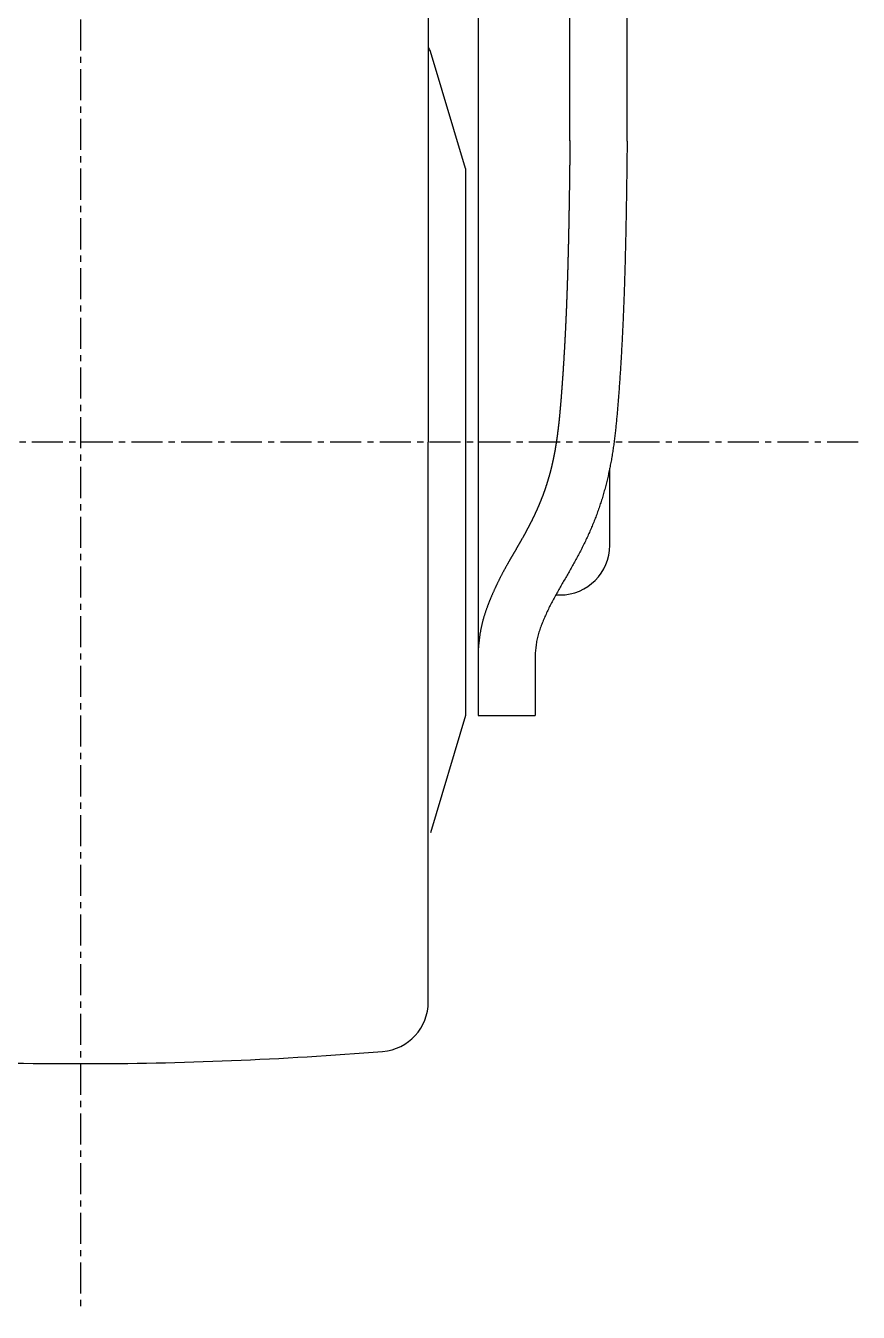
# Model space of a CAD drawing. Extents: x 111 to 380, y 149 to 360.
# Drawn here: x 207.9 to 241.4, y 271.7 to 323.5 of the extents above; entities that cross this region are included whole.
import ezdxf

# ---------------------------------------------------------------- set-up
doc = ezdxf.new("R2010")
doc.units = 0
doc.linetypes.add('CENTER', pattern=[2, 1.25, -0.25, 0.25, -0.25])
doc.layers.get('0').update_dxf_attribs({"linetype": 'CONTINUOUS'})
doc.layers.add('CENTER', color=1, linetype='CENTER')

msp = doc.modelspace()

# ---------------------------------------------------------------- linework, layer by layer
at = {"color": 7, "linetype": 'CONTINUOUS'}
for p, q in [((226.116, 346.438), (226.116, 295.738)), ((229.816, 318.858), (229.816, 346.438)), ((232.116, 318.844), (232.116, 346.438)), ((224.116, 329.25), (224.116, 306.738)), ((225.616, 317.738), (224.202, 322.453)), ((225.616, 317.738), (225.616, 295.738)), ((224.116, 284.225), (224.116, 306.738)), ((231.416, 302.588), (231.416, 305.691)), ((229.241, 300.588), (229.416, 300.588)), ((228.416, 298.219), (228.416, 295.738)), ((225.616, 295.738), (224.202, 291.023)), ((226.116, 295.738), (228.416, 295.738))]:
    msp.add_line(p, q, dxfattribs=at)
at = {"color": 7}
for points in [[(229.816, 318.872, 0), (229.816, 318.856, 0), (229.816, 318.839, 0), (229.816, 318.822, 0), (229.815, 318.806, 0), (229.815, 318.789, 0), (229.815, 318.773, 0), (229.815, 318.756, 0), (229.815, 318.739, 0), (229.814, 318.723, 0), (229.814, 318.706, 0), (229.814, 318.689, 0), (229.814, 318.673, 0), (229.814, 318.656, 0), (229.813, 318.639, 0), (229.813, 318.623, 0), (229.813, 318.606, 0), (229.813, 318.59, 0), (229.813, 318.573, 0), (229.812, 318.556, 0), (229.812, 318.54, 0), (229.812, 318.523, 0), (229.812, 318.506, 0), (229.812, 318.49, 0), (229.811, 318.473, 0), (229.811, 318.457, 0), (229.811, 318.44, 0), (229.811, 318.423, 0), (229.811, 318.407, 0), (229.81, 318.39, 0), (229.81, 318.373, 0), (229.81, 318.357, 0), (229.81, 318.34, 0), (229.809, 318.324, 0), (229.809, 318.307, 0), (229.809, 318.29, 0), (229.809, 318.274, 0), (229.809, 318.257, 0), (229.808, 318.241, 0), (229.808, 318.224, 0), (229.808, 318.207, 0), (229.808, 318.191, 0), (229.808, 318.174, 0), (229.807, 318.158, 0), (229.807, 318.141, 0), (229.807, 318.124, 0), (229.807, 318.108, 0), (229.806, 318.091, 0), (229.806, 318.074, 0), (229.806, 318.058, 0), (229.806, 318.041, 0), (229.806, 318.025, 0), (229.805, 318.008, 0), (229.805, 317.991, 0), (229.805, 317.975, 0), (229.805, 317.958, 0), (229.805, 317.942, 0), (229.804, 317.925, 0), (229.804, 317.908, 0), (229.804, 317.892, 0), (229.804, 317.875, 0), (229.803, 317.859, 0), (229.803, 317.842, 0), (229.803, 317.826, 0), (229.803, 317.809, 0), (229.803, 317.792, 0), (229.802, 317.776, 0), (229.802, 317.759, 0), (229.802, 317.743, 0), (229.802, 317.726, 0), (229.802, 317.709, 0), (229.801, 317.693, 0), (229.801, 317.676, 0), (229.801, 317.66, 0), (229.801, 317.643, 0), (229.8, 317.626, 0), (229.8, 317.61, 0), (229.8, 317.593, 0), (229.8, 317.577, 0), (229.8, 317.56, 0), (229.799, 317.544, 0), (229.799, 317.527, 0), (229.799, 317.51, 0), (229.799, 317.494, 0), (229.798, 317.477, 0), (229.798, 317.461, 0), (229.798, 317.444, 0), (229.798, 317.428, 0), (229.797, 317.411, 0), (229.797, 317.394, 0), (229.797, 317.378, 0), (229.797, 317.361, 0), (229.797, 317.345, 0), (229.796, 317.328, 0), (229.796, 317.312, 0), (229.796, 317.295, 0), (229.796, 317.278, 0), (229.795, 317.262, 0), (229.795, 317.245, 0), (229.795, 317.229, 0), (229.795, 317.212, 0), (229.794, 317.196, 0), (229.794, 317.179, 0), (229.794, 317.162, 0), (229.794, 317.146, 0), (229.794, 317.129, 0), (229.793, 317.113, 0), (229.793, 317.096, 0), (229.793, 317.08, 0), (229.793, 317.063, 0), (229.792, 317.047, 0), (229.792, 317.03, 0), (229.792, 317.013, 0), (229.792, 316.997, 0), (229.791, 316.98, 0), (229.791, 316.964, 0), (229.791, 316.947, 0), (229.791, 316.931, 0), (229.79, 316.914, 0), (229.79, 316.898, 0), (229.79, 316.881, 0), (229.79, 316.865, 0), (229.789, 316.848, 0), (229.789, 316.831, 0), (229.789, 316.815, 0), (229.789, 316.798, 0), (229.788, 316.782, 0), (229.788, 316.765, 0), (229.788, 316.749, 0), (229.788, 316.732, 0), (229.787, 316.716, 0), (229.787, 316.699, 0), (229.787, 316.683, 0), (229.787, 316.666, 0), (229.786, 316.649, 0), (229.786, 316.633, 0), (229.786, 316.616, 0), (229.786, 316.6, 0), (229.785, 316.583, 0), (229.785, 316.567, 0), (229.785, 316.55, 0), (229.785, 316.534, 0), (229.784, 316.517, 0), (229.784, 316.501, 0), (229.784, 316.484, 0), (229.784, 316.468, 0), (229.783, 316.451, 0), (229.783, 316.435, 0), (229.783, 316.418, 0), (229.782, 316.402, 0), (229.782, 316.385, 0), (229.782, 316.368, 0), (229.782, 316.352, 0), (229.781, 316.335, 0), (229.781, 316.319, 0), (229.781, 316.302, 0), (229.781, 316.286, 0), (229.78, 316.269, 0), (229.78, 316.253, 0), (229.78, 316.236, 0), (229.779, 316.22, 0), (229.779, 316.203, 0), (229.779, 316.187, 0), (229.779, 316.17, 0), (229.778, 316.154, 0), (229.778, 316.137, 0), (229.778, 316.121, 0), (229.778, 316.104, 0), (229.777, 316.088, 0), (229.777, 316.071, 0), (229.777, 316.055, 0), (229.776, 316.038, 0), (229.776, 316.022, 0), (229.776, 316.005, 0), (229.776, 315.989, 0), (229.775, 315.972, 0), (229.775, 315.956, 0), (229.775, 315.939, 0), (229.774, 315.923, 0), (229.774, 315.906, 0), (229.774, 315.89, 0), (229.773, 315.873, 0), (229.773, 315.857, 0), (229.773, 315.84, 0), (229.773, 315.824, 0), (229.772, 315.807, 0), (229.772, 315.791, 0), (229.772, 315.774, 0), (229.771, 315.758, 0), (229.771, 315.741, 0), (229.771, 315.725, 0), (229.77, 315.708, 0), (229.77, 315.692, 0), (229.77, 315.675, 0), (229.77, 315.659, 0), (229.769, 315.642, 0), (229.769, 315.626, 0), (229.769, 315.609, 0), (229.768, 315.593, 0), (229.768, 315.576, 0), (229.768, 315.56, 0), (229.767, 315.543, 0), (229.767, 315.527, 0), (229.767, 315.51, 0), (229.766, 315.494, 0), (229.766, 315.477, 0), (229.766, 315.461, 0), (229.765, 315.444, 0), (229.765, 315.428, 0), (229.765, 315.412, 0), (229.764, 315.395, 0), (229.764, 315.379, 0), (229.764, 315.362, 0), (229.763, 315.346, 0), (229.763, 315.329, 0), (229.763, 315.313, 0), (229.762, 315.296, 0), (229.762, 315.28, 0), (229.762, 315.263, 0), (229.761, 315.247, 0), (229.761, 315.23, 0), (229.761, 315.214, 0), (229.76, 315.197, 0), (229.76, 315.181, 0), (229.76, 315.164, 0), (229.759, 315.148, 0), (229.759, 315.132, 0), (229.759, 315.115, 0), (229.758, 315.099, 0), (229.758, 315.082, 0), (229.758, 315.066, 0), (229.757, 315.049, 0), (229.757, 315.033, 0), (229.757, 315.016, 0), (229.756, 315, 0), (229.756, 314.983, 0), (229.756, 314.967, 0), (229.755, 314.951, 0), (229.755, 314.934, 0), (229.754, 314.918, 0), (229.754, 314.901, 0), (229.754, 314.885, 0), (229.753, 314.868, 0), (229.753, 314.852, 0), (229.753, 314.835, 0), (229.752, 314.819, 0), (229.752, 314.802, 0), (229.751, 314.786, 0), (229.751, 314.77, 0), (229.751, 314.753, 0), (229.75, 314.737, 0), (229.75, 314.72, 0), (229.75, 314.704, 0), (229.749, 314.687, 0), (229.749, 314.671, 0), (229.748, 314.654, 0), (229.748, 314.638, 0), (229.748, 314.622, 0), (229.747, 314.605, 0), (229.747, 314.589, 0), (229.747, 314.572, 0), (229.746, 314.556, 0), (229.746, 314.539, 0), (229.745, 314.523, 0), (229.745, 314.507, 0), (229.745, 314.49, 0), (229.744, 314.474, 0), (229.744, 314.457, 0), (229.743, 314.441, 0), (229.743, 314.424, 0), (229.743, 314.408, 0), (229.742, 314.392, 0), (229.742, 314.375, 0), (229.741, 314.359, 0), (229.741, 314.342, 0), (229.74, 314.326, 0), (229.74, 314.309, 0), (229.74, 314.293, 0), (229.739, 314.277, 0), (229.739, 314.26, 0), (229.738, 314.244, 0), (229.738, 314.227, 0), (229.738, 314.211, 0), (229.737, 314.194, 0), (229.737, 314.178, 0), (229.736, 314.162, 0), (229.736, 314.145, 0), (229.735, 314.129, 0), (229.735, 314.112, 0), (229.735, 314.096, 0), (229.734, 314.08, 0), (229.734, 314.063, 0), (229.733, 314.047, 0), (229.733, 314.03, 0), (229.732, 314.014, 0), (229.732, 313.998, 0), (229.731, 313.981, 0), (229.731, 313.965, 0), (229.731, 313.948, 0), (229.73, 313.932, 0), (229.73, 313.916, 0), (229.729, 313.899, 0), (229.729, 313.883, 0), (229.728, 313.866, 0), (229.728, 313.85, 0), (229.727, 313.834, 0), (229.727, 313.817, 0), (229.726, 313.801, 0), (229.726, 313.784, 0), (229.726, 313.768, 0), (229.725, 313.752, 0), (229.725, 313.735, 0), (229.724, 313.719, 0), (229.724, 313.702, 0), (229.723, 313.686, 0), (229.723, 313.67, 0), (229.722, 313.653, 0), (229.722, 313.637, 0), (229.721, 313.62, 0), (229.721, 313.604, 0), (229.72, 313.588, 0), (229.72, 313.571, 0), (229.719, 313.555, 0), (229.719, 313.538, 0), (229.718, 313.522, 0), (229.718, 313.506, 0), (229.717, 313.489, 0), (229.717, 313.473, 0), (229.716, 313.457, 0), (229.716, 313.44, 0), (229.715, 313.424, 0), (229.715, 313.407, 0), (229.714, 313.391, 0), (229.714, 313.375, 0), (229.713, 313.358, 0), (229.713, 313.342, 0), (229.712, 313.326, 0), (229.712, 313.309, 0), (229.711, 313.293, 0), (229.711, 313.276, 0), (229.71, 313.26, 0), (229.71, 313.244, 0), (229.709, 313.227, 0), (229.709, 313.211, 0), (229.708, 313.195, 0), (229.708, 313.178, 0), (229.707, 313.162, 0), (229.706, 313.145, 0), (229.706, 313.129, 0), (229.705, 313.113, 0), (229.705, 313.096, 0), (229.704, 313.08, 0), (229.704, 313.064, 0), (229.703, 313.047, 0), (229.703, 313.031, 0), (229.702, 313.015, 0), (229.702, 312.998, 0), (229.701, 312.982, 0), (229.7, 312.966, 0), (229.7, 312.949, 0), (229.699, 312.933, 0), (229.699, 312.916, 0), (229.698, 312.9, 0), (229.698, 312.884, 0), (229.697, 312.867, 0), (229.697, 312.851, 0), (229.696, 312.835, 0), (229.695, 312.818, 0), (229.695, 312.802, 0), (229.694, 312.786, 0), (229.694, 312.769, 0), (229.693, 312.753, 0), (229.692, 312.737, 0), (229.692, 312.72, 0), (229.691, 312.704, 0), (229.691, 312.688, 0), (229.69, 312.671, 0), (229.69, 312.655, 0), (229.689, 312.639, 0), (229.688, 312.622, 0), (229.688, 312.606, 0), (229.687, 312.59, 0), (229.687, 312.573, 0), (229.686, 312.557, 0), (229.685, 312.541, 0), (229.685, 312.524, 0), (229.684, 312.508, 0), (229.683, 312.492, 0), (229.683, 312.475, 0), (229.682, 312.459, 0), (229.682, 312.443, 0), (229.681, 312.426, 0), (229.68, 312.41, 0), (229.68, 312.394, 0), (229.679, 312.377, 0), (229.679, 312.361, 0), (229.678, 312.345, 0), (229.677, 312.328, 0), (229.677, 312.312, 0), (229.676, 312.296, 0), (229.675, 312.279, 0), (229.675, 312.263, 0), (229.674, 312.247, 0), (229.673, 312.23, 0), (229.673, 312.214, 0), (229.672, 312.198, 0), (229.671, 312.181, 0), (229.671, 312.165, 0), (229.67, 312.149, 0), (229.669, 312.132, 0), (229.669, 312.116, 0), (229.668, 312.1, 0), (229.667, 312.084, 0), (229.667, 312.067, 0), (229.666, 312.051, 0), (229.665, 312.035, 0), (229.665, 312.018, 0), (229.664, 312.002, 0), (229.663, 311.986, 0), (229.663, 311.969, 0), (229.662, 311.953, 0), (229.661, 311.937, 0), (229.661, 311.92, 0), (229.66, 311.904, 0), (229.659, 311.888, 0), (229.659, 311.872, 0), (229.658, 311.855, 0), (229.657, 311.839, 0), (229.656, 311.823, 0), (229.656, 311.806, 0), (229.655, 311.79, 0), (229.654, 311.774, 0), (229.654, 311.757, 0), (229.653, 311.741, 0), (229.652, 311.725, 0), (229.651, 311.709, 0), (229.651, 311.692, 0), (229.65, 311.676, 0), (229.649, 311.66, 0), (229.649, 311.643, 0), (229.648, 311.627, 0), (229.647, 311.611, 0), (229.646, 311.595, 0), (229.646, 311.578, 0), (229.645, 311.562, 0), (229.644, 311.546, 0), (229.643, 311.529, 0), (229.643, 311.513, 0), (229.642, 311.497, 0), (229.641, 311.481, 0), (229.64, 311.464, 0), (229.64, 311.448, 0), (229.639, 311.432, 0), (229.638, 311.415, 0), (229.637, 311.399, 0), (229.637, 311.383, 0), (229.636, 311.367, 0), (229.635, 311.35, 0), (229.634, 311.334, 0), (229.633, 311.318, 0), (229.633, 311.302, 0), (229.632, 311.285, 0), (229.631, 311.269, 0), (229.63, 311.253, 0), (229.63, 311.236, 0), (229.629, 311.22, 0), (229.628, 311.204, 0), (229.627, 311.188, 0), (229.626, 311.171, 0), (229.626, 311.155, 0), (229.625, 311.139, 0), (229.624, 311.123, 0), (229.623, 311.106, 0), (229.622, 311.09, 0), (229.621, 311.074, 0), (229.621, 311.058, 0), (229.62, 311.041, 0), (229.619, 311.025, 0), (229.618, 311.009, 0), (229.617, 310.993, 0), (229.617, 310.976, 0), (229.616, 310.96, 0), (229.615, 310.944, 0), (229.614, 310.928, 0), (229.613, 310.911, 0), (229.612, 310.895, 0), (229.611, 310.879, 0), (229.611, 310.863, 0), (229.61, 310.846, 0), (229.609, 310.83, 0), (229.608, 310.814, 0), (229.607, 310.798, 0), (229.606, 310.781, 0), (229.605, 310.765, 0), (229.605, 310.749, 0), (229.604, 310.733, 0), (229.603, 310.716, 0), (229.602, 310.7, 0), (229.601, 310.684, 0), (229.6, 310.668, 0), (229.599, 310.651, 0), (229.598, 310.635, 0), (229.598, 310.619, 0), (229.597, 310.603, 0), (229.596, 310.586, 0), (229.595, 310.57, 0), (229.594, 310.554, 0), (229.593, 310.538, 0), (229.592, 310.522, 0), (229.591, 310.505, 0), (229.59, 310.489, 0), (229.589, 310.473, 0), (229.589, 310.457, 0), (229.588, 310.44, 0), (229.587, 310.424, 0), (229.586, 310.408, 0), (229.585, 310.392, 0), (229.584, 310.375, 0), (229.583, 310.359, 0), (229.582, 310.343, 0), (229.581, 310.327, 0), (229.58, 310.311, 0), (229.579, 310.294, 0), (229.578, 310.278, 0), (229.577, 310.262, 0), (229.576, 310.246, 0), (229.575, 310.229, 0), (229.574, 310.213, 0), (229.573, 310.197, 0), (229.572, 310.181, 0), (229.572, 310.165, 0), (229.571, 310.148, 0), (229.57, 310.132, 0), (229.569, 310.116, 0), (229.568, 310.1, 0), (229.567, 310.084, 0), (229.566, 310.067, 0), (229.565, 310.051, 0), (229.564, 310.035, 0), (229.563, 310.019, 0), (229.562, 310.003, 0), (229.561, 309.986, 0), (229.56, 309.97, 0), (229.559, 309.954, 0), (229.558, 309.938, 0), (229.557, 309.922, 0), (229.556, 309.905, 0), (229.555, 309.889, 0), (229.554, 309.873, 0), (229.553, 309.857, 0), (229.552, 309.841, 0), (229.551, 309.824, 0), (229.55, 309.808, 0), (229.548, 309.792, 0), (229.547, 309.776, 0), (229.546, 309.76, 0), (229.545, 309.743, 0), (229.544, 309.727, 0), (229.543, 309.711, 0), (229.542, 309.695, 0), (229.541, 309.679, 0), (229.54, 309.662, 0), (229.539, 309.646, 0), (229.538, 309.63, 0), (229.537, 309.614, 0), (229.536, 309.598, 0), (229.535, 309.581, 0), (229.534, 309.565, 0), (229.533, 309.549, 0), (229.532, 309.533, 0), (229.53, 309.517, 0), (229.529, 309.501, 0), (229.528, 309.484, 0), (229.527, 309.468, 0), (229.526, 309.452, 0), (229.525, 309.436, 0), (229.524, 309.42, 0), (229.523, 309.404, 0), (229.522, 309.387, 0), (229.521, 309.371, 0), (229.519, 309.355, 0), (229.518, 309.339, 0), (229.517, 309.323, 0), (229.516, 309.306, 0), (229.515, 309.29, 0), (229.514, 309.274, 0), (229.513, 309.258, 0), (229.512, 309.242, 0), (229.51, 309.226, 0), (229.509, 309.209, 0), (229.508, 309.193, 0), (229.507, 309.177, 0), (229.506, 309.161, 0), (229.505, 309.145, 0), (229.503, 309.129, 0), (229.502, 309.113, 0), (229.501, 309.096, 0), (229.5, 309.08, 0), (229.499, 309.064, 0), (229.498, 309.048, 0), (229.496, 309.032, 0), (229.495, 309.016, 0), (229.494, 308.999, 0), (229.493, 308.983, 0), (229.492, 308.967, 0), (229.491, 308.951, 0), (229.489, 308.935, 0), (229.488, 308.919, 0), (229.487, 308.903, 0), (229.486, 308.886, 0), (229.484, 308.87, 0), (229.483, 308.854, 0), (229.482, 308.838, 0), (229.481, 308.822, 0), (229.48, 308.806, 0), (229.478, 308.79, 0), (229.477, 308.773, 0), (229.476, 308.757, 0), (229.475, 308.741, 0), (229.473, 308.725, 0), (229.472, 308.709, 0), (229.471, 308.693, 0), (229.47, 308.677, 0), (229.468, 308.661, 0), (229.467, 308.644, 0), (229.466, 308.628, 0), (229.465, 308.612, 0), (229.463, 308.596, 0), (229.462, 308.58, 0), (229.461, 308.564, 0), (229.46, 308.548, 0), (229.458, 308.532, 0), (229.457, 308.516, 0), (229.456, 308.5, 0), (229.455, 308.484, 0), (229.453, 308.468, 0), (229.452, 308.452, 0), (229.451, 308.436, 0), (229.449, 308.42, 0), (229.448, 308.404, 0), (229.447, 308.388, 0), (229.445, 308.372, 0), (229.444, 308.356, 0), (229.443, 308.34, 0), (229.441, 308.324, 0), (229.44, 308.309, 0), (229.439, 308.293, 0), (229.437, 308.277, 0), (229.436, 308.261, 0), (229.435, 308.245, 0), (229.433, 308.229, 0), (229.432, 308.213, 0), (229.431, 308.198, 0), (229.429, 308.182, 0), (229.428, 308.166, 0), (229.427, 308.15, 0), (229.425, 308.135, 0), (229.424, 308.119, 0), (229.423, 308.103, 0), (229.421, 308.087, 0), (229.42, 308.072, 0), (229.418, 308.056, 0), (229.417, 308.04, 0), (229.416, 308.025, 0), (229.414, 308.009, 0), (229.413, 307.994, 0), (229.411, 307.978, 0), (229.41, 307.962, 0), (229.408, 307.947, 0), (229.407, 307.931, 0), (229.406, 307.916, 0), (229.404, 307.9, 0), (229.403, 307.885, 0), (229.401, 307.869, 0), (229.4, 307.854, 0), (229.398, 307.838, 0), (229.397, 307.823, 0), (229.395, 307.808, 0), (229.394, 307.792, 0), (229.392, 307.777, 0), (229.391, 307.761, 0), (229.389, 307.746, 0), (229.388, 307.731, 0), (229.386, 307.715, 0), (229.385, 307.7, 0), (229.383, 307.685, 0), (229.381, 307.67, 0), (229.38, 307.654, 0), (229.378, 307.639, 0), (229.377, 307.624, 0), (229.375, 307.609, 0), (229.374, 307.594, 0), (229.372, 307.578, 0), (229.37, 307.563, 0), (229.369, 307.548, 0), (229.367, 307.533, 0), (229.366, 307.518, 0), (229.364, 307.503, 0), (229.362, 307.488, 0), (229.361, 307.473, 0), (229.359, 307.458, 0), (229.357, 307.443, 0), (229.356, 307.428, 0), (229.354, 307.413, 0), (229.352, 307.398, 0), (229.35, 307.383, 0), (229.349, 307.368, 0), (229.347, 307.353, 0), (229.345, 307.338, 0), (229.344, 307.323, 0), (229.342, 307.308, 0), (229.34, 307.293, 0), (229.338, 307.279, 0), (229.337, 307.264, 0), (229.335, 307.249, 0), (229.333, 307.234, 0), (229.331, 307.219, 0), (229.329, 307.205, 0), (229.327, 307.19, 0), (229.326, 307.175, 0), (229.324, 307.16, 0), (229.322, 307.146, 0), (229.32, 307.131, 0), (229.318, 307.116, 0), (229.316, 307.102, 0), (229.314, 307.087, 0), (229.313, 307.072, 0), (229.311, 307.058, 0), (229.309, 307.043, 0), (229.307, 307.029, 0), (229.305, 307.014, 0), (229.303, 307, 0), (229.301, 306.985, 0), (229.299, 306.971, 0), (229.297, 306.956, 0), (229.295, 306.942, 0), (229.293, 306.927, 0), (229.291, 306.913, 0), (229.289, 306.898, 0), (229.287, 306.884, 0), (229.285, 306.87, 0), (229.283, 306.855, 0), (229.281, 306.841, 0), (229.279, 306.826, 0), (229.276, 306.812, 0), (229.274, 306.798, 0), (229.272, 306.784, 0), (229.27, 306.769, 0), (229.268, 306.755, 0), (229.266, 306.741, 0), (229.264, 306.727, 0), (229.261, 306.713, 0), (229.259, 306.698, 0), (229.257, 306.684, 0), (229.255, 306.67, 0), (229.253, 306.656, 0), (229.25, 306.642, 0), (229.248, 306.628, 0), (229.246, 306.614, 0), (229.244, 306.6, 0), (229.241, 306.586, 0), (229.239, 306.572, 0), (229.237, 306.558, 0), (229.234, 306.544, 0), (229.232, 306.53, 0), (229.23, 306.516, 0), (229.227, 306.502, 0), (229.225, 306.488, 0), (229.223, 306.474, 0), (229.22, 306.46, 0), (229.218, 306.446, 0), (229.215, 306.433, 0), (229.213, 306.419, 0), (229.21, 306.405, 0), (229.208, 306.391, 0), (229.205, 306.377, 0), (229.203, 306.364, 0), (229.2, 306.35, 0), (229.198, 306.336, 0), (229.195, 306.322, 0), (229.193, 306.309, 0), (229.19, 306.295, 0), (229.188, 306.281, 0), (229.185, 306.268, 0), (229.183, 306.254, 0), (229.18, 306.24, 0), (229.177, 306.227, 0), (229.175, 306.213, 0), (229.172, 306.199, 0), (229.169, 306.186, 0), (229.167, 306.172, 0), (229.164, 306.158, 0), (229.161, 306.145, 0), (229.158, 306.131, 0), (229.156, 306.118, 0), (229.153, 306.104, 0), (229.15, 306.091, 0), (229.147, 306.077, 0), (229.145, 306.064, 0), (229.142, 306.05, 0), (229.139, 306.037, 0), (229.136, 306.023, 0), (229.133, 306.01, 0), (229.13, 305.996, 0), (229.127, 305.983, 0), (229.124, 305.969, 0), (229.122, 305.956, 0), (229.119, 305.943, 0), (229.116, 305.929, 0), (229.113, 305.916, 0), (229.11, 305.902, 0), (229.107, 305.889, 0), (229.104, 305.876, 0), (229.101, 305.862, 0), (229.097, 305.849, 0), (229.094, 305.836, 0), (229.091, 305.822, 0), (229.088, 305.809, 0), (229.085, 305.796, 0), (229.082, 305.782, 0), (229.079, 305.769, 0), (229.076, 305.756, 0), (229.072, 305.742, 0), (229.069, 305.729, 0), (229.066, 305.716, 0), (229.063, 305.703, 0), (229.059, 305.689, 0), (229.056, 305.676, 0), (229.053, 305.663, 0), (229.05, 305.65, 0), (229.046, 305.636, 0), (229.043, 305.623, 0), (229.039, 305.61, 0), (229.036, 305.597, 0), (229.033, 305.583, 0), (229.029, 305.57, 0), (229.026, 305.557, 0), (229.022, 305.544, 0), (229.019, 305.531, 0), (229.015, 305.517, 0), (229.012, 305.504, 0), (229.008, 305.491, 0), (229.005, 305.478, 0), (229.001, 305.465, 0), (228.998, 305.452, 0), (228.994, 305.439, 0), (228.991, 305.425, 0), (228.987, 305.412, 0), (228.983, 305.399, 0), (228.98, 305.386, 0), (228.976, 305.373, 0), (228.972, 305.36, 0), (228.969, 305.347, 0), (228.965, 305.334, 0), (228.961, 305.321, 0), (228.958, 305.308, 0), (228.954, 305.295, 0), (228.95, 305.282, 0), (228.946, 305.269, 0), (228.942, 305.256, 0), (228.939, 305.243, 0), (228.935, 305.23, 0), (228.931, 305.217, 0), (228.927, 305.204, 0), (228.923, 305.191, 0), (228.919, 305.178, 0), (228.915, 305.165, 0), (228.911, 305.152, 0), (228.907, 305.139, 0), (228.903, 305.126, 0), (228.899, 305.113, 0), (228.895, 305.101, 0), (228.891, 305.088, 0), (228.887, 305.075, 0), (228.883, 305.062, 0), (228.879, 305.049, 0), (228.875, 305.036, 0), (228.871, 305.023, 0), (228.867, 305.011, 0), (228.863, 304.998, 0), (228.859, 304.985, 0), (228.854, 304.972, 0), (228.85, 304.959, 0), (228.846, 304.947, 0), (228.842, 304.934, 0), (228.838, 304.921, 0), (228.833, 304.908, 0), (228.829, 304.896, 0), (228.825, 304.883, 0), (228.82, 304.87, 0), (228.816, 304.858, 0), (228.812, 304.845, 0), (228.807, 304.832, 0), (228.803, 304.819, 0), (228.799, 304.807, 0), (228.794, 304.794, 0), (228.79, 304.782, 0), (228.785, 304.769, 0), (228.781, 304.756, 0), (228.776, 304.744, 0), (228.772, 304.731, 0), (228.767, 304.719, 0), (228.763, 304.706, 0), (228.758, 304.693, 0), (228.754, 304.681, 0), (228.749, 304.668, 0), (228.745, 304.656, 0), (228.74, 304.643, 0), (228.735, 304.63, 0), (228.731, 304.618, 0), (228.726, 304.605, 0), (228.721, 304.593, 0), (228.717, 304.58, 0), (228.712, 304.568, 0), (228.707, 304.555, 0), (228.702, 304.543, 0), (228.698, 304.53, 0), (228.693, 304.517, 0), (228.688, 304.505, 0), (228.683, 304.492, 0), (228.678, 304.48, 0), (228.673, 304.467, 0), (228.668, 304.455, 0), (228.663, 304.442, 0), (228.658, 304.43, 0), (228.653, 304.417, 0), (228.648, 304.404, 0), (228.643, 304.392, 0), (228.638, 304.379, 0), (228.633, 304.367, 0), (228.628, 304.354, 0), (228.623, 304.342, 0), (228.618, 304.329, 0), (228.613, 304.317, 0), (228.608, 304.304, 0), (228.603, 304.292, 0), (228.597, 304.279, 0), (228.592, 304.267, 0), (228.587, 304.254, 0), (228.582, 304.241, 0), (228.576, 304.229, 0), (228.571, 304.216, 0), (228.566, 304.204, 0), (228.56, 304.191, 0), (228.555, 304.179, 0), (228.55, 304.166, 0), (228.544, 304.154, 0), (228.539, 304.141, 0), (228.534, 304.129, 0), (228.528, 304.116, 0), (228.523, 304.103, 0), (228.517, 304.091, 0), (228.512, 304.078, 0), (228.506, 304.066, 0), (228.501, 304.053, 0), (228.495, 304.041, 0), (228.489, 304.028, 0), (228.484, 304.016, 0), (228.478, 304.003, 0), (228.473, 303.991, 0), (228.467, 303.978, 0), (228.461, 303.965, 0), (228.455, 303.953, 0), (228.45, 303.94, 0), (228.444, 303.928, 0), (228.438, 303.915, 0), (228.433, 303.903, 0), (228.427, 303.89, 0), (228.421, 303.877, 0), (228.415, 303.865, 0), (228.409, 303.852, 0), (228.403, 303.84, 0), (228.397, 303.827, 0), (228.392, 303.815, 0), (228.386, 303.802, 0), (228.38, 303.789, 0), (228.374, 303.777, 0), (228.368, 303.764, 0), (228.362, 303.752, 0), (228.356, 303.739, 0), (228.35, 303.726, 0), (228.343, 303.714, 0), (228.337, 303.701, 0), (228.331, 303.688, 0), (228.325, 303.676, 0), (228.319, 303.663, 0), (228.313, 303.651, 0), (228.307, 303.638, 0), (228.3, 303.625, 0), (228.294, 303.613, 0), (228.288, 303.6, 0), (228.282, 303.587, 0), (228.275, 303.575, 0), (228.269, 303.562, 0), (228.263, 303.55, 0), (228.256, 303.537, 0), (228.25, 303.524, 0), (228.244, 303.512, 0), (228.237, 303.499, 0), (228.231, 303.486, 0), (228.224, 303.474, 0), (228.218, 303.461, 0), (228.212, 303.448, 0), (228.205, 303.435, 0), (228.199, 303.423, 0), (228.192, 303.41, 0), (228.185, 303.397, 0), (228.179, 303.385, 0), (228.172, 303.372, 0), (228.166, 303.359, 0), (228.159, 303.346, 0), (228.152, 303.334, 0), (228.146, 303.321, 0), (228.139, 303.308, 0), (228.132, 303.295, 0), (228.125, 303.283, 0), (228.119, 303.27, 0), (228.112, 303.257, 0), (228.105, 303.244, 0), (228.098, 303.231, 0), (228.091, 303.218, 0), (228.085, 303.206, 0), (228.078, 303.193, 0), (228.071, 303.18, 0), (228.064, 303.167, 0), (228.057, 303.154, 0), (228.05, 303.141, 0), (228.043, 303.128, 0), (228.036, 303.115, 0), (228.029, 303.102, 0), (228.022, 303.089, 0), (228.015, 303.076, 0), (228.008, 303.064, 0), (228.001, 303.051, 0), (227.994, 303.038, 0), (227.986, 303.025, 0), (227.979, 303.011, 0), (227.972, 302.998, 0), (227.965, 302.985, 0), (227.958, 302.972, 0), (227.95, 302.959, 0), (227.943, 302.946, 0), (227.936, 302.933, 0), (227.929, 302.92, 0), (227.921, 302.907, 0), (227.914, 302.894, 0), (227.907, 302.88, 0), (227.899, 302.867, 0), (227.892, 302.854, 0), (227.884, 302.841, 0), (227.877, 302.828, 0), (227.869, 302.814, 0), (227.862, 302.801, 0), (227.854, 302.788, 0), (227.847, 302.775, 0), (227.839, 302.762, 0), (227.832, 302.748, 0), (227.824, 302.735, 0), (227.817, 302.722, 0), (227.809, 302.708, 0), (227.802, 302.695, 0), (227.794, 302.682, 0), (227.786, 302.669, 0), (227.779, 302.655, 0), (227.771, 302.642, 0), (227.763, 302.628, 0), (227.755, 302.615, 0), (227.748, 302.602, 0), (227.74, 302.588, 0), (227.732, 302.575, 0), (227.724, 302.561, 0), (227.716, 302.548, 0), (227.708, 302.534, 0), (227.701, 302.52, 0), (227.693, 302.507, 0), (227.685, 302.493, 0), (227.677, 302.479, 0), (227.669, 302.466, 0), (227.661, 302.452, 0), (227.653, 302.438, 0), (227.644, 302.424, 0), (227.636, 302.41, 0), (227.628, 302.396, 0), (227.62, 302.382, 0), (227.612, 302.368, 0), (227.604, 302.354, 0), (227.595, 302.34, 0), (227.587, 302.326, 0), (227.579, 302.312, 0), (227.571, 302.297, 0), (227.562, 302.283, 0), (227.554, 302.269, 0), (227.545, 302.254, 0), (227.537, 302.24, 0), (227.528, 302.225, 0), (227.52, 302.21, 0), (227.511, 302.196, 0), (227.503, 302.181, 0), (227.494, 302.166, 0), (227.486, 302.151, 0), (227.477, 302.136, 0), (227.468, 302.121, 0), (227.459, 302.106, 0), (227.451, 302.091, 0), (227.442, 302.076, 0), (227.433, 302.061, 0), (227.424, 302.045, 0), (227.415, 302.03, 0), (227.406, 302.015, 0), (227.397, 301.999, 0), (227.388, 301.983, 0), (227.379, 301.968, 0), (227.37, 301.952, 0), (227.361, 301.936, 0), (227.352, 301.92, 0), (227.343, 301.904, 0), (227.334, 301.888, 0), (227.324, 301.872, 0), (227.315, 301.855, 0), (227.306, 301.839, 0), (227.296, 301.823, 0), (227.287, 301.806, 0), (227.278, 301.79, 0), (227.268, 301.773, 0), (227.259, 301.756, 0), (227.25, 301.739, 0), (227.24, 301.723, 0), (227.231, 301.706, 0), (227.221, 301.689, 0), (227.212, 301.671, 0), (227.202, 301.654, 0), (227.193, 301.637, 0), (227.183, 301.62, 0), (227.174, 301.602, 0), (227.164, 301.585, 0), (227.155, 301.567, 0), (227.145, 301.55, 0), (227.136, 301.532, 0), (227.126, 301.514, 0), (227.117, 301.497, 0), (227.107, 301.479, 0), (227.098, 301.461, 0), (227.088, 301.443, 0), (227.079, 301.425, 0), (227.069, 301.407, 0), (227.06, 301.388, 0), (227.05, 301.37, 0), (227.041, 301.352, 0), (227.031, 301.333, 0), (227.022, 301.315, 0), (227.012, 301.297, 0), (227.003, 301.278, 0), (226.994, 301.26, 0), (226.984, 301.242, 0), (226.975, 301.223, 0), (226.966, 301.205, 0), (226.956, 301.186, 0), (226.947, 301.168, 0), (226.938, 301.149, 0), (226.929, 301.131, 0), (226.92, 301.112, 0), (226.911, 301.094, 0), (226.902, 301.075, 0), (226.893, 301.057, 0), (226.884, 301.038, 0), (226.875, 301.019, 0), (226.866, 301.001, 0), (226.857, 300.982, 0), (226.849, 300.964, 0), (226.84, 300.945, 0), (226.831, 300.926, 0), (226.822, 300.908, 0), (226.814, 300.889, 0), (226.805, 300.87, 0), (226.796, 300.852, 0), (226.788, 300.833, 0), (226.779, 300.814, 0), (226.771, 300.795, 0), (226.762, 300.777, 0), (226.754, 300.758, 0), (226.746, 300.739, 0), (226.737, 300.72, 0), (226.729, 300.701, 0), (226.72, 300.683, 0), (226.712, 300.664, 0), (226.704, 300.645, 0), (226.696, 300.626, 0), (226.688, 300.607, 0), (226.679, 300.588, 0), (226.671, 300.569, 0), (226.663, 300.55, 0), (226.655, 300.531, 0), (226.647, 300.513, 0), (226.639, 300.494, 0), (226.631, 300.475, 0), (226.623, 300.456, 0), (226.615, 300.437, 0), (226.607, 300.418, 0), (226.6, 300.398, 0), (226.592, 300.379, 0), (226.584, 300.36, 0), (226.576, 300.34, 0), (226.568, 300.32, 0), (226.559, 300.3, 0), (226.551, 300.279, 0), (226.543, 300.259, 0), (226.535, 300.238, 0), (226.527, 300.217, 0), (226.519, 300.196, 0), (226.51, 300.174, 0), (226.502, 300.152, 0), (226.494, 300.13, 0), (226.485, 300.108, 0), (226.477, 300.086, 0), (226.469, 300.063, 0), (226.46, 300.04, 0), (226.452, 300.017, 0), (226.444, 299.993, 0), (226.436, 299.97, 0), (226.427, 299.946, 0), (226.419, 299.921, 0), (226.411, 299.897, 0), (226.402, 299.872, 0), (226.394, 299.847, 0), (226.386, 299.822, 0), (226.378, 299.796, 0), (226.37, 299.77, 0), (226.362, 299.744, 0), (226.354, 299.718, 0), (226.346, 299.691, 0), (226.338, 299.664, 0), (226.33, 299.637, 0), (226.322, 299.609, 0), (226.315, 299.581, 0), (226.307, 299.553, 0), (226.299, 299.525, 0), (226.292, 299.496, 0), (226.285, 299.467, 0), (226.278, 299.438, 0), (226.27, 299.409, 0), (226.264, 299.379, 0), (226.257, 299.349, 0), (226.25, 299.319, 0), (226.244, 299.289, 0), (226.237, 299.258, 0), (226.231, 299.228, 0), (226.225, 299.198, 0), (226.22, 299.168, 0), (226.214, 299.139, 0), (226.209, 299.11, 0), (226.204, 299.081, 0), (226.2, 299.053, 0), (226.195, 299.025, 0), (226.191, 298.998, 0), (226.187, 298.971, 0), (226.183, 298.945, 0), (226.179, 298.919, 0), (226.176, 298.893, 0), (226.172, 298.867, 0), (226.169, 298.843, 0), (226.166, 298.818, 0), (226.163, 298.794, 0), (226.16, 298.77, 0), (226.157, 298.747, 0), (226.155, 298.724, 0), (226.152, 298.701, 0), (226.15, 298.679, 0), (226.148, 298.658, 0), (226.145, 298.636, 0), (226.143, 298.615, 0), (226.141, 298.595, 0), (226.139, 298.575, 0), (226.137, 298.555, 0), (226.136, 298.536, 0), (226.134, 298.517, 0), (226.132, 298.498, 0), (226.13, 298.48, 0), (226.129, 298.463, 0), (226.127, 298.446, 0), (226.126, 298.429, 0)], [(232.116, 318.844, 0), (232.115, 318.788, 0), (232.115, 318.733, 0), (232.114, 318.677, 0), (232.113, 318.621, 0), (232.113, 318.566, 0), (232.112, 318.51, 0), (232.111, 318.455, 0), (232.111, 318.399, 0), (232.11, 318.344, 0), (232.109, 318.288, 0), (232.108, 318.232, 0), (232.108, 318.177, 0), (232.107, 318.121, 0), (232.106, 318.066, 0), (232.106, 318.01, 0), (232.105, 317.955, 0), (232.104, 317.899, 0), (232.103, 317.843, 0), (232.103, 317.788, 0), (232.102, 317.732, 0), (232.101, 317.677, 0), (232.101, 317.621, 0), (232.1, 317.566, 0), (232.099, 317.51, 0), (232.098, 317.454, 0), (232.098, 317.399, 0), (232.097, 317.343, 0), (232.096, 317.288, 0), (232.095, 317.232, 0), (232.094, 317.177, 0), (232.094, 317.121, 0), (232.093, 317.065, 0), (232.092, 317.01, 0), (232.091, 316.954, 0), (232.09, 316.899, 0), (232.09, 316.843, 0), (232.089, 316.788, 0), (232.088, 316.732, 0), (232.087, 316.676, 0), (232.086, 316.621, 0), (232.085, 316.565, 0), (232.084, 316.51, 0), (232.084, 316.454, 0), (232.083, 316.399, 0), (232.082, 316.343, 0), (232.081, 316.288, 0), (232.08, 316.232, 0), (232.079, 316.176, 0), (232.078, 316.121, 0), (232.077, 316.065, 0), (232.076, 316.01, 0), (232.075, 315.954, 0), (232.074, 315.899, 0), (232.073, 315.843, 0), (232.072, 315.787, 0), (232.071, 315.732, 0), (232.07, 315.676, 0), (232.069, 315.621, 0), (232.068, 315.565, 0), (232.067, 315.51, 0), (232.066, 315.454, 0), (232.065, 315.399, 0), (232.064, 315.343, 0), (232.063, 315.287, 0), (232.062, 315.232, 0), (232.06, 315.176, 0), (232.059, 315.121, 0), (232.058, 315.065, 0), (232.057, 315.01, 0), (232.056, 314.954, 0), (232.055, 314.898, 0), (232.053, 314.843, 0), (232.052, 314.787, 0), (232.051, 314.732, 0), (232.05, 314.676, 0), (232.048, 314.621, 0), (232.047, 314.565, 0), (232.046, 314.51, 0), (232.044, 314.454, 0), (232.043, 314.398, 0), (232.042, 314.343, 0), (232.04, 314.287, 0), (232.039, 314.232, 0), (232.037, 314.176, 0), (232.036, 314.121, 0), (232.035, 314.065, 0), (232.033, 314.01, 0), (232.032, 313.954, 0), (232.03, 313.898, 0), (232.029, 313.843, 0), (232.027, 313.787, 0), (232.025, 313.732, 0), (232.024, 313.676, 0), (232.022, 313.621, 0), (232.021, 313.565, 0), (232.019, 313.51, 0), (232.017, 313.454, 0), (232.016, 313.399, 0), (232.014, 313.343, 0), (232.012, 313.287, 0), (232.01, 313.232, 0), (232.009, 313.176, 0), (232.007, 313.121, 0), (232.005, 313.065, 0), (232.003, 313.01, 0), (232.001, 312.954, 0), (232, 312.899, 0), (231.998, 312.843, 0), (231.996, 312.788, 0), (231.994, 312.732, 0), (231.992, 312.676, 0), (231.99, 312.621, 0), (231.988, 312.565, 0), (231.986, 312.51, 0), (231.984, 312.454, 0), (231.982, 312.399, 0), (231.98, 312.343, 0), (231.977, 312.288, 0), (231.975, 312.232, 0), (231.973, 312.177, 0), (231.971, 312.121, 0), (231.969, 312.066, 0), (231.966, 312.01, 0), (231.964, 311.955, 0), (231.962, 311.899, 0), (231.959, 311.843, 0), (231.957, 311.788, 0), (231.955, 311.732, 0), (231.952, 311.677, 0), (231.95, 311.621, 0), (231.947, 311.566, 0), (231.945, 311.51, 0), (231.942, 311.455, 0), (231.94, 311.399, 0), (231.937, 311.344, 0), (231.935, 311.288, 0), (231.932, 311.233, 0), (231.929, 311.177, 0), (231.927, 311.122, 0), (231.924, 311.066, 0), (231.921, 311.011, 0), (231.918, 310.955, 0), (231.916, 310.9, 0), (231.913, 310.844, 0), (231.91, 310.789, 0), (231.907, 310.733, 0), (231.904, 310.677, 0), (231.901, 310.622, 0), (231.898, 310.566, 0), (231.895, 310.511, 0), (231.892, 310.455, 0), (231.889, 310.4, 0), (231.886, 310.344, 0), (231.883, 310.289, 0), (231.88, 310.233, 0), (231.876, 310.178, 0), (231.873, 310.122, 0), (231.87, 310.067, 0), (231.866, 310.011, 0), (231.863, 309.956, 0), (231.86, 309.9, 0), (231.856, 309.845, 0), (231.853, 309.789, 0), (231.849, 309.734, 0), (231.846, 309.678, 0), (231.842, 309.623, 0), (231.839, 309.567, 0), (231.835, 309.512, 0), (231.832, 309.456, 0), (231.828, 309.401, 0), (231.824, 309.345, 0), (231.82, 309.29, 0), (231.817, 309.234, 0), (231.813, 309.179, 0), (231.809, 309.123, 0), (231.805, 309.068, 0), (231.801, 309.012, 0), (231.797, 308.957, 0), (231.793, 308.901, 0), (231.789, 308.846, 0), (231.785, 308.79, 0), (231.781, 308.735, 0), (231.777, 308.679, 0), (231.772, 308.624, 0), (231.768, 308.568, 0), (231.764, 308.513, 0), (231.76, 308.457, 0), (231.755, 308.402, 0), (231.751, 308.346, 0), (231.746, 308.291, 0), (231.742, 308.236, 0), (231.737, 308.18, 0), (231.733, 308.125, 0), (231.728, 308.069, 0), (231.723, 308.014, 0), (231.719, 307.958, 0), (231.714, 307.903, 0), (231.709, 307.847, 0), (231.704, 307.792, 0), (231.699, 307.736, 0), (231.694, 307.681, 0), (231.688, 307.626, 0), (231.683, 307.57, 0), (231.678, 307.515, 0), (231.672, 307.46, 0), (231.666, 307.404, 0), (231.661, 307.349, 0), (231.655, 307.294, 0), (231.649, 307.238, 0), (231.643, 307.183, 0), (231.636, 307.128, 0), (231.63, 307.072, 0), (231.623, 307.017, 0), (231.617, 306.962, 0), (231.61, 306.907, 0), (231.603, 306.852, 0), (231.596, 306.797, 0), (231.589, 306.741, 0), (231.581, 306.686, 0), (231.574, 306.631, 0), (231.566, 306.576, 0), (231.558, 306.521, 0), (231.55, 306.466, 0), (231.542, 306.411, 0), (231.534, 306.356, 0), (231.525, 306.301, 0), (231.516, 306.247, 0), (231.507, 306.192, 0), (231.498, 306.137, 0), (231.489, 306.082, 0), (231.48, 306.027, 0), (231.47, 305.973, 0), (231.46, 305.918, 0), (231.45, 305.863, 0), (231.439, 305.809, 0), (231.429, 305.754, 0), (231.418, 305.7, 0), (231.407, 305.645, 0), (231.396, 305.591, 0), (231.384, 305.536, 0), (231.372, 305.482, 0), (231.36, 305.428, 0), (231.348, 305.374, 0), (231.336, 305.319, 0), (231.323, 305.265, 0), (231.31, 305.211, 0), (231.297, 305.157, 0), (231.284, 305.103, 0), (231.27, 305.049, 0), (231.256, 304.995, 0), (231.242, 304.941, 0), (231.228, 304.888, 0), (231.213, 304.834, 0), (231.198, 304.78, 0), (231.183, 304.727, 0), (231.168, 304.673, 0), (231.153, 304.62, 0), (231.137, 304.566, 0), (231.121, 304.513, 0), (231.105, 304.46, 0), (231.088, 304.407, 0), (231.071, 304.354, 0), (231.055, 304.301, 0), (231.037, 304.248, 0), (231.02, 304.195, 0), (231.002, 304.142, 0), (230.984, 304.089, 0), (230.966, 304.037, 0), (230.948, 303.984, 0), (230.929, 303.932, 0), (230.91, 303.88, 0), (230.891, 303.828, 0), (230.871, 303.775, 0), (230.852, 303.723, 0), (230.832, 303.672, 0), (230.811, 303.62, 0), (230.791, 303.568, 0), (230.77, 303.516, 0), (230.749, 303.465, 0), (230.728, 303.413, 0), (230.707, 303.362, 0), (230.685, 303.311, 0), (230.664, 303.26, 0), (230.642, 303.209, 0), (230.619, 303.158, 0), (230.597, 303.107, 0), (230.574, 303.056, 0), (230.551, 303.005, 0), (230.528, 302.955, 0), (230.505, 302.904, 0), (230.481, 302.854, 0), (230.458, 302.804, 0), (230.434, 302.753, 0), (230.41, 302.703, 0), (230.385, 302.653, 0), (230.361, 302.603, 0), (230.336, 302.553, 0), (230.311, 302.504, 0), (230.286, 302.454, 0), (230.261, 302.405, 0), (230.236, 302.355, 0), (230.21, 302.306, 0), (230.185, 302.256, 0), (230.159, 302.207, 0), (230.133, 302.158, 0), (230.107, 302.109, 0), (230.08, 302.06, 0), (230.054, 302.011, 0), (230.027, 301.963, 0), (230.001, 301.914, 0), (229.974, 301.865, 0), (229.947, 301.817, 0), (229.92, 301.768, 0), (229.892, 301.719, 0), (229.865, 301.671, 0), (229.838, 301.623, 0), (229.81, 301.574, 0), (229.783, 301.526, 0), (229.755, 301.478, 0), (229.727, 301.43, 0), (229.7, 301.382, 0), (229.672, 301.333, 0), (229.644, 301.285, 0), (229.616, 301.237, 0), (229.588, 301.189, 0), (229.56, 301.141, 0), (229.532, 301.093, 0), (229.503, 301.045, 0), (229.475, 300.997, 0), (229.447, 300.949, 0), (229.419, 300.901, 0), (229.392, 300.853, 0), (229.364, 300.805, 0), (229.336, 300.757, 0), (229.309, 300.708, 0), (229.281, 300.66, 0), (229.254, 300.612, 0), (229.227, 300.563, 0), (229.2, 300.514, 0), (229.174, 300.466, 0), (229.147, 300.417, 0), (229.121, 300.368, 0), (229.096, 300.318, 0), (229.07, 300.269, 0), (229.045, 300.22, 0), (229.02, 300.17, 0), (228.995, 300.12, 0), (228.971, 300.07, 0), (228.947, 300.02, 0), (228.923, 299.97, 0), (228.9, 299.92, 0), (228.876, 299.869, 0), (228.853, 299.819, 0), (228.831, 299.768, 0), (228.808, 299.717, 0), (228.786, 299.666, 0), (228.765, 299.615, 0), (228.743, 299.563, 0), (228.722, 299.512, 0), (228.701, 299.46, 0), (228.68, 299.408, 0), (228.66, 299.356, 0), (228.64, 299.304, 0), (228.621, 299.251, 0), (228.603, 299.199, 0), (228.585, 299.146, 0), (228.568, 299.093, 0), (228.552, 299.04, 0), (228.536, 298.987, 0), (228.522, 298.933, 0), (228.509, 298.879, 0), (228.496, 298.825, 0), (228.485, 298.771, 0), (228.475, 298.716, 0), (228.466, 298.661, 0), (228.458, 298.607, 0), (228.451, 298.552, 0), (228.444, 298.496, 0), (228.438, 298.441, 0), (228.432, 298.386, 0), (228.426, 298.33, 0), (228.421, 298.275, 0), (228.416, 298.219, 0)]]:
    msp.add_polyline3d(points, dxfattribs=at)
at = {"color": 7, "linetype": 'CONTINUOUS'}
for centre, radius, start, end in [((223.819, 322.338), 0.4, 16.6992, 41.9241), ((229.416, 302.588), 2, 270, 0), ((222.116, 284.225), 2, 274.6507, 0), ((210.116, 431.738), 150, 265.34929, 270), ((210.116, 431.738), 150, 270, 274.65071)]:
    msp.add_arc(centre, radius, start, end, dxfattribs=at)
at = {"layer": 'CENTER', "color": 1, "linetype": 'CENTER'}
for p, q in [((210.116, 359.738), (210.116, 271.738)), ((241.416, 306.738), (174.416, 306.738))]:
    msp.add_line(p, q, dxfattribs=at)

doc.saveas('drawing.dxf')
